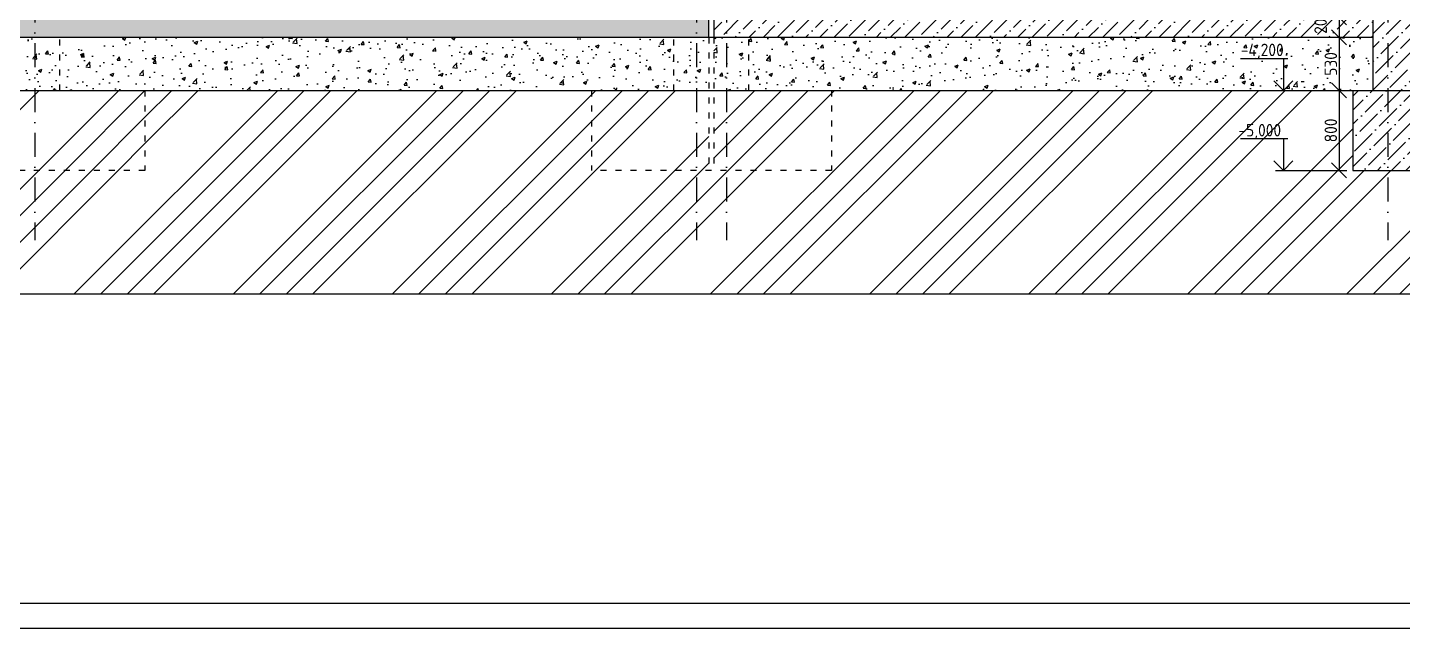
# Model space of a CAD drawing. Extents: x 3792242 to 5145247, y -1546315 to -1031918.
# Drawn here: x 4002137 to 4015889, y -1511714 to -1505700 of the extents above; entities that cross this region are included whole.
import ezdxf

# ---------------------------------------------------------------- set-up
doc = ezdxf.new("R2010")
doc.units = 0
doc.header["$MEASUREMENT"] = 0
doc.linetypes.add('ACAD_ISO03W100', pattern=[30, 12, -18])
doc.linetypes.add('BODKOCIARKOVANA_3', pattern=[5.6, 3, -1.3, 0, -1.3])
doc.layers.get('0').update_dxf_attribs({"linetype": 'CONTINUOUS'})
doc.layers.get('Defpoints').update_dxf_attribs({"color": 61, "linetype": 'CONTINUOUS'})
for name, color, linetype in [('KÓTY', 4, 'CONTINUOUS'), ('osi', 253, 'CONTINUOUS'), ('TENKÁ', 7, 'CONTINUOUS'), ('ŠRAFY', 82, 'CONTINUOUS'), ('šrafy-múry', 8, 'CONTINUOUS')]:
    doc.layers.add(name, color=color, linetype=linetype)
doc.styles.add('STYLE1', font='isocp.shx')
doc.dimstyles.new('STANDARD-50', dxfattribs={"dimtxt": 125, "dimasz": 150, "dimexe": 10, "dimexo": 200, "dimgap": 20, "dimtad": 1, "dimdsep": 46, "dimlunit": 6, "dimtxsty": 'STYLE1', "dimblk1": 'OBLIQUE', "dimblk2": 'OBLIQUE', "dimsah": 1, "dimcen": 2.5, "dimse1": 1, "dimse2": 1, "dimadec": 0, "dimazin": 0, "dimtfac": 1, "dimtmove": 1, "dimatfit": 3, "dimldrblk": 'OBLIQUE', "dimfxl": 1, "dimtolj": 1, "dimtzin": 0, "dimarcsym": 0})
pattern_1 = [(45, (73093.04, 33513.66), (53.0330086, 194.4543648), [250, -50, 0, -50])]
pattern_2 = [(45, (139723.04, 33513.66), (53.0330086, 194.4543648), [250, -50, 0, -50])]
pattern_3 = [(45, (-1113810.5, 33513.7), (-795.49513, 795.49513), []), (45, (-1113545.3, 33513.7), (-795.49513, 795.49513), []), (45, (-1113280.1, 33513.7), (-795.49513, 795.49513), []), (45, (-1113015, 33513.7), (-795.49513, 795.49513), [])]
pattern_4 = [(50, (-13299465.4, 623840.9), (358.6300913, -31.3760675), [37.5, -412.5]), (355, (-13299465.4, 623840.9), (-69.375667, 376.096067), [30, -330]), (100.4514445, (-13299435.52, 623838.27), (289.2544234, 344.7199955), [31.870096, -350.571056]), (46.1842, (-13299465.4, 623940.9), (533.620665, -82.75964), [56.25, -618.75]), (96.6356355, (-13299420.94, 623934), (467.330973, 487.0593), [47.805171, -525.85688]), (351.184164, (-13299465.4, 623940.9), (467.330973, 487.0593), [45, -495]), (21, (-13299415.4, 623915.9), (298.453526, -201.3094453), [37.5, -412.5]), (326, (-13299415.4, 623915.9), (121.657666, 362.5750225), [30, -330]), (71.4514447, (-13299390.53, 623899.1), (420.1111884, 161.2655764), [31.870095, -350.571056]), (37.5, (-13299465.4, 623840.89), (6.0799277, 166.4469269), [0, -326, 0, -335, 0, -331.25]), (7.5, (-13299465.4, 623840.89), (131.5347687, 197.205856), [0, -191, 0, -318.5, 0, -126.25]), (327.5, (-13299576.9, 623840.89), (266.9112181, -11.2774359), [0, -125, 0, -390, 0, -517.5]), (317.5, (-13299626.9, 623840.89), (291.5930847, 50.0524912), [0, -162.5, 0, -259, 0, -367.5])]

# ---------------------------------------------------------------- blocks, each defined once
blk = doc.blocks.new('_OBLIQUE')
at = {"color": 0, "linetype": 'ByBlock'}
blk.add_line((-0.5, -0.5), (0.5, 0.5), dxfattribs=at)
blk = doc.blocks.new('*D49877')
at = {"layer": 'Defpoints', "color": 0}
for p in [(4015592, -1505600), (4015255, -1505800), (4015592, -1505800)]:
    blk.add_point(p, dxfattribs=at)
at = {"layer": 'KÓTY', "color": 0, "lineweight": -2, "ltscale": 0.25}
blk.add_line((4015255, -1505600), (4015255, -1505800), dxfattribs=at)
at = {"layer": 'KÓTY', "color": 0, "linetype": 'ByBlock', "lineweight": -2, "xscale": 150, "yscale": 150, "zscale": 150}
for p, rotation in [((4015255, -1505600), 90), ((4015255, -1505800), 270)]:
    blk.add_blockref('_OBLIQUE', p, dxfattribs=dict(at, rotation=rotation))
at = {"layer": 'KÓTY', "color": 0, "insert": (4015070, -1505649), "char_height": 125, "attachment_point": 5, "rotation": 90, "style": 'STYLE1'}
blk.add_mtext('\\A1;200', dxfattribs=at)
blk = doc.blocks.new('*D49878')
at = {"layer": 'Defpoints', "color": 0}
for p in [(4015592, -1505800), (4015255, -1506330), (4015592, -1506330)]:
    blk.add_point(p, dxfattribs=at)
at = {"layer": 'KÓTY', "color": 0, "lineweight": -2, "ltscale": 0.25}
blk.add_line((4015255, -1505800), (4015255, -1506330), dxfattribs=at)
at = {"layer": 'KÓTY', "color": 0, "linetype": 'ByBlock', "lineweight": -2, "xscale": 150, "yscale": 150, "zscale": 150}
for p, rotation in [((4015255, -1505800), 90), ((4015255, -1506330), 270)]:
    blk.add_blockref('_OBLIQUE', p, dxfattribs=dict(at, rotation=rotation))
at = {"layer": 'KÓTY', "color": 0, "insert": (4015172, -1506065), "char_height": 125, "attachment_point": 5, "rotation": 90, "style": 'STYLE1'}
blk.add_mtext('\\A1;530', dxfattribs=at)
blk = doc.blocks.new('*D49879')
at = {"layer": 'Defpoints', "color": 0}
for p in [(4015392, -1506330), (4015255, -1507130), (4015392, -1507130)]:
    blk.add_point(p, dxfattribs=at)
at = {"layer": 'KÓTY', "color": 0, "lineweight": -2, "ltscale": 0.25}
blk.add_line((4015255, -1506330), (4015255, -1507130), dxfattribs=at)
at = {"layer": 'KÓTY', "color": 0, "linetype": 'ByBlock', "lineweight": -2, "xscale": 150, "yscale": 150, "zscale": 150}
for p, rotation in [((4015255, -1506330), 90), ((4015255, -1507130), 270)]:
    blk.add_blockref('_OBLIQUE', p, dxfattribs=dict(at, rotation=rotation))
at = {"layer": 'KÓTY', "color": 0, "insert": (4015172, -1506730), "char_height": 125, "attachment_point": 5, "rotation": 90, "style": 'STYLE1'}
blk.add_mtext('\\A1;800', dxfattribs=at)

msp = doc.modelspace()

# ---------------------------------------------------------------- hatches: boundary and pattern name
at = {"layer": 'ŠRAFY', "ltscale": 0.25}
h = msp.add_hatch(dxfattribs=at)
h.set_pattern_fill('ANSI34', color=256, scale=1500)
h.set_pattern_definition(pattern_3)
h.paths.add_polyline_path([(4034272.044, -1506730.108), (4034272.044, -1507530.108), (4032072.044, -1507530.108), (4032072.044, -1506730.108), (4030122.044, -1506730.108), (4030122.044, -1507530.108), (4027922.044, -1507530.108), (4027922.044, -1506730.108), (4022932.044, -1506730.108), (4022932.044, -1507530.108), (4021732.044, -1507530.108), (4020482.044, -1507530.108), (4020482.044, -1507130.108), (4020392.044, -1507130.108), (4018892.044, -1507130.108), (4017692.044, -1507130.108), (4017692.044, -1506330.108), (4016192.044, -1506330.108), (4016192.044, -1507130.108), (4015392.044, -1507130.108), (4015392.044, -1506330.108), (4010177.044, -1506330.108), (4010177.044, -1507130.108), (4007777.044, -1507130.108), (4007777.044, -1506330.108), (4003312.044, -1506330.108), (4003312.044, -1507130.108), (4001112.044, -1507130.108), (4001112.044, -1506330.108), (3996122.044, -1506330.108), (3996122.044, -1507130.108), (3994922.044, -1507130.108), (3994922.044, -1506330.108), (3993582.044, -1506330.108), (3993582.044, -1507130.108), (3992082.044, -1507130.108), (3990882.044, -1507130.108), (3990882.044, -1506330.108), (3989382.044, -1506330.108), (3989382.044, -1507130.108), (3988582.044, -1507130.108), (3988582.044, -1506330.108), (3983322.044, -1506330.108), (3983322.044, -1507130.108), (3981322.044, -1507130.108), (3981322.044, -1506330.108), (3979994.138, -1504030.108), (3979452.044, -1504030.108), (3979452.044, -1508364.838), (4044082.044, -1508364.838), (4044082.044, -1505550.108), (4043853.317, -1505550.108), (4043172.044, -1506730.108), (4043172.044, -1507530.108), (4041372.044, -1507530.108), (4041372.044, -1506730.108), (4040312.044, -1506730.108), (4040312.044, -1507530.108), (4038812.044, -1507530.108), (4037612.044, -1507530.108), (4037612.044, -1506730.108), (4036112.044, -1506730.108), (4036112.044, -1507530.108), (4035312.044, -1507530.108), (4035312.044, -1506730.108)])
h.paths.add_polyline_path([(3989857.433, -1506640.038), (3990363.781, -1506640.038), (3990363.781, -1506840.087), (3989857.433, -1506840.087)], flags=24)
h.paths.add_polyline_path([(3986257.346, -1506248.667), (3986764.145, -1506248.667), (3986764.145, -1506448.782), (3986257.346, -1506448.782)], flags=24)
h.paths.add_polyline_path([(3989521.044, -1506873.907), (3989521.044, -1506586.309), (3989771.044, -1506586.309), (3989771.044, -1506873.907)], flags=24)
h.paths.add_polyline_path([(4023429.933, -1506955.038), (4023948.781, -1506955.038), (4023948.781, -1507155.087), (4023429.933, -1507155.087)], flags=24)
h.paths.add_polyline_path([(4023077.544, -1507273.907), (4023077.544, -1506986.309), (4023327.544, -1506986.309), (4023327.544, -1507273.907)], flags=24)
h.paths.add_polyline_path([(4040144.933, -1506955.038), (4040663.781, -1506955.038), (4040663.781, -1507155.087), (4040144.933, -1507155.087)], flags=24)
h.paths.add_polyline_path([(4040710.544, -1507273.907), (4040710.544, -1506986.309), (4040960.544, -1506986.309), (4040960.544, -1507273.907)], flags=24)
h.paths.add_polyline_path([(4014235.433, -1506640.038), (4014741.781, -1506640.038), (4014741.781, -1506840.087), (4014235.433, -1506840.087)], flags=24)
h.paths.add_polyline_path([(3996603.933, -1506640.038), (3997110.281, -1506640.038), (3997110.281, -1506840.087), (3996603.933, -1506840.087)], flags=24)
h.paths.add_polyline_path([(3996267.544, -1506873.907), (3996267.544, -1506586.309), (3996517.544, -1506586.309), (3996517.544, -1506873.907)], flags=24)
h.paths.add_polyline_path([(4015047.044, -1506873.907), (4015047.044, -1506586.309), (4015297.044, -1506586.309), (4015297.044, -1506873.907)], flags=24)
h.paths.add_polyline_path([(4016667.433, -1506640.038), (4017173.781, -1506640.038), (4017173.781, -1506840.087), (4016667.433, -1506840.087)], flags=24)
h.paths.add_polyline_path([(4016331.044, -1506873.907), (4016331.044, -1506586.309), (4016581.044, -1506586.309), (4016581.044, -1506873.907)], flags=24)
h.paths.add_polyline_path([(3984010.044, -1506873.907), (3984010.044, -1506586.309), (3984260.044, -1506586.309), (3984260.044, -1506873.907)], flags=24)
h.paths.add_polyline_path([(3984346.433, -1506640.038), (3984852.781, -1506640.038), (3984852.781, -1506840.087), (3984346.433, -1506840.087)], flags=24)
h.paths.add_polyline_path([(3984586.386, -1506466.733), (3985105.235, -1506466.733), (3985105.235, -1506666.782), (3984586.386, -1506666.782)], flags=24)
h.paths.add_polyline_path([(4036574.433, -1507019.038), (4037093.281, -1507019.038), (4037093.281, -1507219.087), (4036574.433, -1507219.087)], flags=24)
h.paths.add_polyline_path([(4036251.044, -1507273.907), (4036251.044, -1506986.309), (4036501.044, -1506986.309), (4036501.044, -1507273.907)], flags=24)
h = msp.add_hatch(dxfattribs=at)
h.set_pattern_fill('AR-CONC', color=256, scale=50)
h.set_pattern_definition(pattern_4)
h.paths.add_polyline_path([(4002462.044, -1505800.108), (4001962.044, -1505800.108), (4001962.044, -1506330.108), (4002462.044, -1506330.108)])
h = msp.add_hatch(dxfattribs=at)
h.set_pattern_fill('AR-CONC', color=256, scale=50)
h.set_pattern_definition(pattern_4)
h.paths.add_polyline_path([(4008602.044, -1505800.108), (4002462.044, -1505800.108), (4002462.044, -1506330.108), (4003312.044, -1506330.108), (4007777.044, -1506330.108), (4008602.044, -1506330.108)])
h = msp.add_hatch(dxfattribs=at)
h.set_pattern_fill('AR-CONC', color=256, scale=50)
h.set_pattern_definition(pattern_4)
h.paths.add_polyline_path([(4008952.044, -1505800.108), (4008602.044, -1505800.108), (4008602.044, -1506330.108), (4008952.044, -1506330.108)])
h = msp.add_hatch(dxfattribs=at)
h.set_pattern_fill('AR-CONC', color=256, scale=50)
h.set_pattern_definition(pattern_4)
h.paths.add_polyline_path([(4009352.044, -1505800.108), (4009002.044, -1505800.108), (4009002.044, -1506330.108), (4009352.044, -1506330.108)])
h = msp.add_hatch(dxfattribs=at)
h.set_pattern_fill('AR-CONC', color=256, scale=50)
h.set_pattern_definition(pattern_4)
h.paths.add_polyline_path([(4015332.044, -1506330.108), (4015392.044, -1506330.108), (4015592.044, -1506330.108), (4015592.044, -1505800.108), (4009352.044, -1505800.108), (4009352.044, -1506330.108), (4010177.044, -1506330.108), (4014618.544, -1506330.108), (4014697.544, -1506330.108)])
h.paths.add_polyline_path([(4014258.886, -1505836.733), (4014777.735, -1505836.733), (4014777.735, -1506036.782), (4014258.886, -1506036.782)], flags=24)
h.paths.add_polyline_path([(4015047.044, -1506208.907), (4015047.044, -1505921.309), (4015297.044, -1505921.309), (4015297.044, -1506208.907)], flags=24)
h = msp.add_hatch(dxfattribs=at)
h.set_pattern_fill('ANSI34', color=256, scale=1500)
h.set_pattern_definition(pattern_3)
h.paths.add_polyline_path([(4002462.044, -1506330.108), (4001962.044, -1506330.108), (4001112.044, -1506330.108), (4001112.044, -1507130.108), (4003312.044, -1507130.108), (4003312.044, -1506330.108)])
h = msp.add_hatch(dxfattribs=at)
h.set_pattern_fill('ANSI34', color=256, scale=1500)
h.set_pattern_definition(pattern_3)
h.paths.add_polyline_path([(4008952.044, -1506330.108), (4008602.044, -1506330.108), (4007777.044, -1506330.108), (4007777.044, -1507130.108), (4008952.044, -1507130.108)])
h = msp.add_hatch(dxfattribs=at)
h.set_pattern_fill('ANSI34', color=256, scale=1500)
h.set_pattern_definition(pattern_3)
h.paths.add_polyline_path([(4009352.044, -1506330.108), (4009002.044, -1506330.108), (4009002.044, -1507130.108), (4010177.044, -1507130.108), (4010177.044, -1506330.108)])
at = {"layer": 'šrafy-múry'}
h = msp.add_hatch(dxfattribs=at)
h.set_pattern_fill('ANSI36', color=253, scale=800, angle=360)
h.set_pattern_definition(pattern_2)
h.paths.add_polyline_path([(3995722.044, -1505600.108), (3995722.044, -1505800.108), (4008952.044, -1505800.108), (4008952.044, -1505600.108)])
h.paths.add_polyline_path([(3996185.544, -1505783.637), (3996185.544, -1505496.039), (3996435.544, -1505496.039), (3996435.544, -1505783.637)], flags=9)
h = msp.add_hatch(dxfattribs=at)
h.set_pattern_fill('ANSI36', color=253, scale=800, angle=360)
h.set_pattern_definition(pattern_2)
h.paths.add_polyline_path([(4009002.044, -1505800.108), (4015592.044, -1505800.108), (4015592.044, -1505600.108), (4009002.044, -1505600.108)])
h = msp.add_hatch(dxfattribs=at)
h.set_pattern_fill('ANSI36', color=253, scale=800, angle=360)
h.set_pattern_definition(pattern_1)
h.paths.add_polyline_path([(4015992.044, -1506330.108), (4015992.044, -1505580.108), (4015592.044, -1505580.108), (4015592.044, -1505600.108), (4015592.044, -1506330.108)])
h = msp.add_hatch(dxfattribs=at)
h.set_pattern_fill('ANSI36', color=253, scale=800, angle=360)
h.set_pattern_definition(pattern_1)
h.paths.add_polyline_path([(4016192.044, -1507130.108), (4016192.044, -1506330.108), (4015392.044, -1506330.108), (4015392.044, -1507130.108)])

# ---------------------------------------------------------------- linework, layer by layer
at = {"color": 253}
msp.add_line((3996122.044, -1506330.108), (4015392.044, -1506330.108), dxfattribs=at)
at = {"layer": 'Defpoints'}
msp.add_line((3979452.044, -1508364.838), (4044082.044, -1508364.838), dxfattribs=at)
at = {"layer": 'KÓTY'}
for p, q in [((4014618.544, -1506330.108), (4015332.044, -1506330.108)), ((4014618.544, -1507130.108), (4015332.044, -1507130.108))]:
    msp.add_line(p, q, dxfattribs=at)
at = {"layer": 'osi', "linetype": 'BODKOCIARKOVANA_3', "ltscale": 80}
for p, q in [((4002212.044, -1487486.244), (4002212.044, -1507826.838)), ((4008827.044, -1487486.244), (4008827.044, -1507826.838)), ((4009127.044, -1487486.244), (4009127.044, -1507826.838)), ((4015742.044, -1487486.244), (4015742.044, -1507826.838))]:
    msp.add_line(p, q, dxfattribs=at)
at = {"layer": 'TENKÁ'}
for p, q in [((4008952.044, -1505800.108), (4008952.044, -1505600.108)), ((4009002.044, -1505600.108), (4009002.044, -1505800.108)), ((4015592.044, -1505600.108), (4015592.044, -1506330.108)), ((4015592.044, -1505800.108), (3995722.044, -1505800.108)), ((4015392.044, -1506330.108), (4016192.044, -1506330.108)), ((4015392.044, -1506330.108), (4015392.044, -1507130.108)), ((4015392.044, -1507130.108), (4016192.044, -1507130.108))]:
    msp.add_line(p, q, dxfattribs=at)
at = {"layer": 'TENKÁ', "linetype": 'ACAD_ISO03W100', "ltscale": 5}
for p, q in [((4002462.044, -1506330.108), (4002462.044, -1505800.108)), ((4008602.044, -1506330.108), (4008602.044, -1505800.108)), ((4008952.044, -1505800.108), (4008952.044, -1507130.108)), ((4009002.044, -1505800.108), (4009002.044, -1507130.108)), ((4009352.044, -1506330.108), (4009352.044, -1505800.108)), ((4003312.044, -1506330.108), (4003312.044, -1507130.108)), ((4007777.044, -1506330.108), (4007777.044, -1507130.108)), ((4010177.044, -1506330.108), (4010177.044, -1507130.108)), ((4003312.044, -1507130.108), (4001112.044, -1507130.108)), ((4010177.044, -1507130.108), (4007777.044, -1507130.108))]:
    msp.add_line(p, q, dxfattribs=at)
at = {"layer": 'TENKÁ', "linetype": 'ByBlock', "ltscale": 0.25}
for p, q in [((4014741.348, -1506014.108), (4014267.45, -1506014.108)), ((4014697.544, -1506014.108), (4014697.544, -1506330.108)), ((4014697.544, -1506330.108), (4014602.084, -1506234.649)), ((4014697.544, -1506330.108), (4014602.084, -1506234.649)), ((4014697.544, -1506330.108), (4014793.003, -1506234.649)), ((4014697.544, -1506330.108), (4014793.003, -1506234.649)), ((4014741.348, -1506814.108), (4014267.45, -1506814.108)), ((4014697.544, -1506814.108), (4014697.544, -1507130.108)), ((4014697.544, -1507130.108), (4014602.084, -1507034.649)), ((4014697.544, -1507130.108), (4014602.084, -1507034.649)), ((4014697.544, -1507130.108), (4014793.003, -1507034.649)), ((4014697.544, -1507130.108), (4014793.003, -1507034.649))]:
    msp.add_line(p, q, dxfattribs=at)
at = {"layer": 'TENKÁ', "color": 7}
for p, q in [((4054582.044, -1511463.552), (3979254.385, -1511463.552)), ((4054832.044, -1511713.552), (3979004.385, -1511713.552))]:
    msp.add_line(p, q, dxfattribs=at)

# ---------------------------------------------------------------- texts
at = {"layer": 'TENKÁ', "ltscale": 0.25, "style": 'STYLE1'}
for s, p in [('-4,200', (4014271.386, -1505986.782)), ('-5,000', (4014247.933, -1506790.087))]:
    msp.add_text(s, height=125, dxfattribs=at).set_placement(p)

# ---------------------------------------------------------------- dimensions: what is measured, and where the dimension line sits
at = {"layer": 'KÓTY', "ltscale": 0.25}
for base, p1, p2, picture, middle in [((4015254.544, -1505800.108), (4015592.044, -1505600.108), (4015592.044, -1505800.108), '*D49877', (4015069.544, -1505649.358)), ((4015254.544, -1506330.108), (4015592.044, -1505800.108), (4015592.044, -1506330.108), '*D49878', (4015172.044, -1506065.108)), ((4015254.544, -1507130.108), (4015392.044, -1506330.108), (4015392.044, -1507130.108), '*D49879', (4015172.044, -1506730.108))]:
    dim = msp.add_linear_dim(base=base, p1=p1, p2=p2, angle=90, dimstyle='STANDARD-50', override={"dimtxsty": 'STYLE1', "dimldrblk": 'OBLIQUE'}, dxfattribs=at)
    dim.commit()
    dim.dimension.update_dxf_attribs({"geometry": picture, "text_midpoint": middle})

doc.saveas('drawing.dxf')
